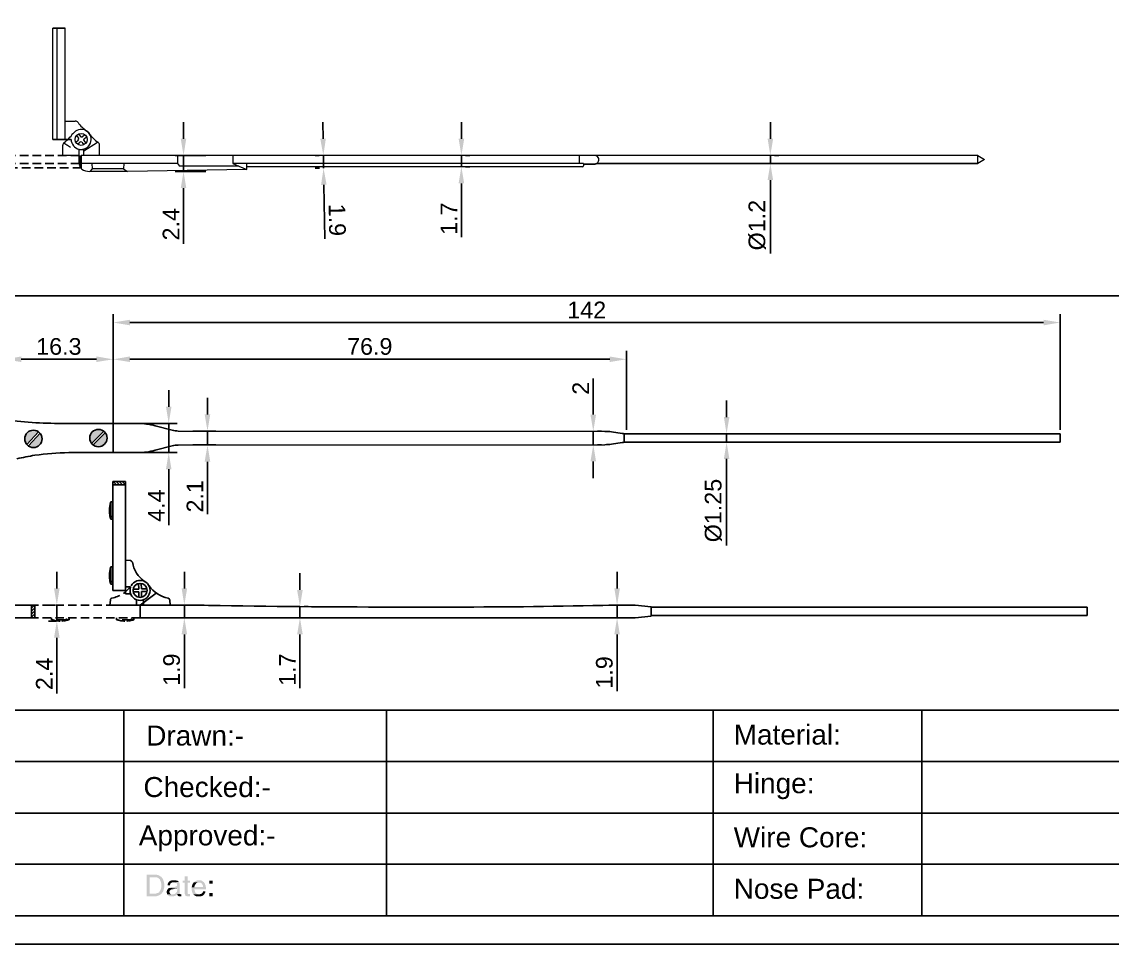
# Model space of a CAD drawing. Header units: millimetres. Extents: x 7018 to 13530, y 4187 to 5692.
# Drawn here: x 8496.3 to 8659.8, y 4524.9 to 4663.1 of the extents above; entities that cross this region are included whole.
import ezdxf

# ---------------------------------------------------------------- set-up
doc = ezdxf.new("R2010")
doc.units = ezdxf.units.MM
for name, pattern in [('ACAD_ISO03W100', [30, 12, -18]), ('HIDDEN', [9.525, 6.35, -3.175]), ('HIDDEN2', [0.1875, 0.125, -0.0625])]:
    doc.linetypes.add(name, pattern=pattern)
doc.layers.add('Dimension', color=3, linetype='Continuous')
doc.layers.add('Hidden Line', color=1, linetype='HIDDEN2')
doc.layers.add('Drawing', color=7, linetype='Continuous', lineweight=5)
doc.layers.add('IGES level 5', color=7, linetype='Continuous', true_color=0x80a1b4)
doc.styles.get("Standard").update_dxf_attribs({"font": 'arial.ttf'})
doc.styles.add('样式 1', font='romant.shx')
doc.dimstyles.new('ISO-25$0', dxfattribs={"dimtxt": 2.5, "dimasz": 2.5, "dimexe": 0.5, "dimexo": 1, "dimgap": 1, "dimtad": 0, "dimtih": 1, "dimtoh": 1, "dimdec": 1, "dimzin": 10, "dimdsep": 46, "dimlunit": 6, "dimtxsty": '样式 1', "dimcen": 0, "dimclrd": 256, "dimclre": 256, "dimclrt": 7, "dimazin": 0, "dimtfac": 1, "dimtdec": 1, "dimtofl": 0, "dimtmove": 0, "dimatfit": 0, "dimfxl": 1, "dimtolj": 1, "dimtzin": 10, "dimarcsym": 0})

# ---------------------------------------------------------------- blocks, each defined once
blk = doc.blocks.new('*D2987')
at = {"layer": 'Defpoints', "color": 0, "transparency": 16777216}
for p in [(8581.99, 4601.76), (8581.99, 4601.76), (8581.99, 4599.75)]:
    blk.add_point(p, dxfattribs=at)
at = {"layer": 'Dimension', "color": 0, "lineweight": -2, "transparency": 16777216}
for p, q in [((8581.99, 4604.26), (8581.99, 4609.66)), ((8581.99, 4599.75), (8581.99, 4601.76)), ((8582.62, 4601.76), (8583.24, 4601.76)), ((8582.61, 4599.75), (8583.24, 4599.75)), ((8581.99, 4597.25), (8581.99, 4594.75))]:
    blk.add_line(p, q, dxfattribs=at)
at = {"layer": 'Dimension', "color": 0, "transparency": 16777216}
for points in [[(8581.57, 4604.26), (8582.41, 4604.26), (8581.99, 4601.76)], [(8581.57, 4597.25), (8582.41, 4597.25), (8581.99, 4599.75)]]:
    blk.add_solid(points, dxfattribs=at)
at = {"layer": 'Dimension', "color": 0, "transparency": 16777216, "insert": (8580.11, 4608.21), "char_height": 2.5, "attachment_point": 5, "rotation": 90}
blk.add_mtext('2', dxfattribs=at)
blk = doc.blocks.new('*D2988')
at = {"layer": 'Defpoints', "color": 0, "transparency": 16777216}
for p in [(8521.31, 4601.8), (8521.31, 4599.71), (8524.15, 4599.71)]:
    blk.add_point(p, dxfattribs=at)
at = {"layer": 'Dimension', "color": 0, "lineweight": -2, "transparency": 16777216}
for p, q in [((8524.15, 4604.3), (8524.15, 4606.8)), ((8521.94, 4601.8), (8525.4, 4601.8)), ((8524.15, 4601.8), (8524.15, 4599.71)), ((8521.94, 4599.71), (8525.4, 4599.71)), ((8524.15, 4597.21), (8524.15, 4589.34))]:
    blk.add_line(p, q, dxfattribs=at)
at = {"layer": 'Dimension', "color": 0, "transparency": 16777216}
for points in [[(8523.73, 4604.3), (8524.57, 4604.3), (8524.15, 4601.8)], [(8523.73, 4597.21), (8524.57, 4597.21), (8524.15, 4599.71)]]:
    blk.add_solid(points, dxfattribs=at)
at = {"layer": 'Dimension', "color": 0, "transparency": 16777216, "insert": (8522.27, 4592.02), "char_height": 2.5, "attachment_point": 5, "rotation": 90}
blk.add_mtext('2.1', dxfattribs=at)
blk = doc.blocks.new('*D2989')
at = {"layer": 'Defpoints', "color": 0, "transparency": 16777216}
for p in [(8586.95, 4612.55), (8510.01, 4600.75), (8586.95, 4601.38)]:
    blk.add_point(p, dxfattribs=at)
at = {"layer": 'Dimension', "color": 0, "lineweight": -2, "transparency": 16777216}
for p, q in [((8510.01, 4601.38), (8510.01, 4613.8)), ((8586.95, 4602), (8586.95, 4613.8)), ((8512.51, 4612.55), (8584.45, 4612.55))]:
    blk.add_line(p, q, dxfattribs=at)
at = {"layer": 'Dimension', "color": 0, "transparency": 16777216}
for points in [[(8512.51, 4612.97), (8512.51, 4612.14), (8510.01, 4612.55)], [(8584.45, 4612.97), (8584.45, 4612.14), (8586.95, 4612.55)]]:
    blk.add_solid(points, dxfattribs=at)
at = {"layer": 'Dimension', "color": 0, "transparency": 16777216, "insert": (8548.48, 4614.46), "char_height": 2.5, "attachment_point": 5}
blk.add_mtext('76.9', dxfattribs=at)
blk = doc.blocks.new('*D2015')
at = {"layer": 'Defpoints', "color": 0, "transparency": 16777216}
for p in [(8652.01, 4618.06), (8510.01, 4600.75), (8652.01, 4601.38)]:
    blk.add_point(p, dxfattribs=at)
at = {"layer": 'Dimension', "color": 0, "lineweight": -2, "transparency": 16777216}
for p, q in [((8510.01, 4601.38), (8510.01, 4619.31)), ((8652.01, 4602), (8652.01, 4619.31)), ((8512.51, 4618.06), (8649.51, 4618.06))]:
    blk.add_line(p, q, dxfattribs=at)
at = {"layer": 'Dimension', "color": 0, "transparency": 16777216}
for points in [[(8512.51, 4618.47), (8512.51, 4617.64), (8510.01, 4618.06)], [(8649.51, 4618.47), (8649.51, 4617.64), (8652.01, 4618.06)]]:
    blk.add_solid(points, dxfattribs=at)
at = {"layer": 'Dimension', "color": 0, "transparency": 16777216, "insert": (8581.01, 4619.94), "char_height": 2.5, "attachment_point": 5}
blk.add_mtext('142', dxfattribs=at)
blk = doc.blocks.new('*D2016')
at = {"layer": 'Defpoints', "color": 0, "transparency": 16777216}
for p in [(8511.03, 4602.94), (8518.34, 4602.94), (8511.03, 4598.57)]:
    blk.add_point(p, dxfattribs=at)
at = {"layer": 'Dimension', "color": 0, "lineweight": -2, "transparency": 16777216}
for p, q in [((8518.34, 4605.44), (8518.34, 4607.94)), ((8511.66, 4602.94), (8519.59, 4602.94)), ((8518.34, 4602.94), (8518.34, 4598.57)), ((8511.66, 4598.57), (8519.59, 4598.57)), ((8518.34, 4596.07), (8518.34, 4587.68))]:
    blk.add_line(p, q, dxfattribs=at)
at = {"layer": 'Dimension', "color": 0, "transparency": 16777216}
for points in [[(8517.92, 4605.44), (8518.75, 4605.44), (8518.34, 4602.94)], [(8517.92, 4596.07), (8518.75, 4596.07), (8518.34, 4598.57)]]:
    blk.add_solid(points, dxfattribs=at)
at = {"layer": 'Dimension', "color": 0, "transparency": 16777216, "insert": (8516.46, 4590.62), "char_height": 2.5, "attachment_point": 5, "rotation": 90}
blk.add_mtext('4.4', dxfattribs=at)
blk = doc.blocks.new('*D2017')
at = {"layer": 'Defpoints', "color": 0, "transparency": 16777216}
for p in [(8493.72, 4612.55), (8493.72, 4603.3), (8510.01, 4600.75)]:
    blk.add_point(p, dxfattribs=at)
at = {"layer": 'Dimension', "color": 0, "lineweight": -2, "transparency": 16777216}
for p, q in [((8493.72, 4603.92), (8493.72, 4613.8)), ((8510.01, 4601.38), (8510.01, 4613.8)), ((8507.51, 4612.55), (8496.22, 4612.55))]:
    blk.add_line(p, q, dxfattribs=at)
at = {"layer": 'Dimension', "color": 0, "transparency": 16777216}
for points in [[(8496.22, 4612.97), (8496.22, 4612.14), (8493.72, 4612.55)], [(8507.51, 4612.97), (8507.51, 4612.14), (8510.01, 4612.55)]]:
    blk.add_solid(points, dxfattribs=at)
at = {"layer": 'Dimension', "color": 0, "transparency": 16777216, "insert": (8501.87, 4614.46), "char_height": 2.5, "attachment_point": 5}
blk.add_mtext('16.3', dxfattribs=at)
blk = doc.blocks.new('*D2018')
at = {"layer": 'Defpoints', "color": 0, "transparency": 16777216}
for p in [(8602.85, 4601.38), (8601.98, 4600.13), (8602.85, 4600.13)]:
    blk.add_point(p, dxfattribs=at)
at = {"layer": 'Dimension', "color": 0, "lineweight": -2, "transparency": 16777216}
for p, q in [((8601.98, 4603.88), (8601.98, 4606.38)), ((8602.22, 4601.38), (8600.73, 4601.38)), ((8601.98, 4601.38), (8601.98, 4600.13)), ((8602.22, 4600.13), (8600.73, 4600.13)), ((8601.98, 4597.63), (8601.98, 4584.65))]:
    blk.add_line(p, q, dxfattribs=at)
at = {"layer": 'Dimension', "color": 0, "transparency": 16777216}
for points in [[(8601.57, 4603.88), (8602.4, 4603.88), (8601.98, 4601.38)], [(8601.57, 4597.63), (8602.4, 4597.63), (8601.98, 4600.13)]]:
    blk.add_solid(points, dxfattribs=at)
at = {"layer": 'Dimension', "color": 0, "transparency": 16777216, "insert": (8600.01, 4589.89), "char_height": 2.5, "attachment_point": 5, "rotation": 90}
blk.add_mtext('%%c1.25', dxfattribs=at)
blk = doc.blocks.new('*D2991')
at = {"layer": 'Defpoints', "color": 0, "transparency": 16777216}
for p in [(8516.62, 4575.73), (8520.68, 4575.73), (8516.62, 4573.83)]:
    blk.add_point(p, dxfattribs=at)
at = {"layer": 'Dimension', "color": 0, "lineweight": -2, "transparency": 16777216}
for p, q in [((8520.68, 4578.23), (8520.68, 4580.73)), ((8517.24, 4575.73), (8521.93, 4575.73)), ((8520.68, 4575.73), (8520.68, 4573.83)), ((8517.24, 4573.83), (8521.93, 4573.83)), ((8520.68, 4571.33), (8520.68, 4563.26))]:
    blk.add_line(p, q, dxfattribs=at)
at = {"layer": 'Dimension', "color": 0, "transparency": 16777216}
for points in [[(8520.27, 4578.23), (8521.1, 4578.23), (8520.68, 4575.73)], [(8520.27, 4571.33), (8521.1, 4571.33), (8520.68, 4573.83)]]:
    blk.add_solid(points, dxfattribs=at)
at = {"layer": 'Dimension', "color": 0, "transparency": 16777216, "insert": (8518.78, 4566.04), "char_height": 2.5, "attachment_point": 5, "rotation": 90}
blk.add_mtext('1.9', dxfattribs=at)
blk = doc.blocks.new('*D2992')
at = {"layer": 'Defpoints', "color": 0, "transparency": 16777216}
for p in [(8585.56, 4575.73), (8587.56, 4575.73), (8587.56, 4573.83)]:
    blk.add_point(p, dxfattribs=at)
at = {"layer": 'Dimension', "color": 0, "lineweight": -2, "transparency": 16777216}
for p, q in [((8585.56, 4578.23), (8585.56, 4580.73)), ((8586.94, 4575.73), (8584.31, 4575.73)), ((8585.56, 4575.73), (8585.56, 4573.83)), ((8586.94, 4573.83), (8584.31, 4573.83)), ((8585.56, 4571.33), (8585.56, 4562.85))]:
    blk.add_line(p, q, dxfattribs=at)
at = {"layer": 'Dimension', "color": 0, "transparency": 16777216}
for points in [[(8585.15, 4578.23), (8585.98, 4578.23), (8585.56, 4575.73)], [(8585.15, 4571.33), (8585.98, 4571.33), (8585.56, 4573.83)]]:
    blk.add_solid(points, dxfattribs=at)
at = {"layer": 'Dimension', "color": 0, "transparency": 16777216, "insert": (8583.66, 4565.63), "char_height": 2.5, "attachment_point": 5, "rotation": 90}
blk.add_mtext('1.9', dxfattribs=at)
blk = doc.blocks.new('*D2993')
at = {"layer": 'Defpoints', "color": 0, "transparency": 16777216}
for p in [(8498.69, 4575.73), (8493.94, 4573.83), (8498.69, 4573.83)]:
    blk.add_point(p, dxfattribs=at)
at = {"layer": 'Dimension', "color": 0, "lineweight": -2, "transparency": 16777216}
for p, q in [((8493.94, 4578.23), (8493.94, 4580.73)), ((8498.07, 4575.73), (8492.69, 4575.73)), ((8493.94, 4575.73), (8493.94, 4573.83)), ((8498.07, 4573.83), (8492.69, 4573.83)), ((8493.94, 4571.33), (8493.94, 4563.26))]:
    blk.add_line(p, q, dxfattribs=at)
at = {"layer": 'Dimension', "color": 0, "transparency": 16777216}
for points in [[(8493.53, 4578.23), (8494.36, 4578.23), (8493.94, 4575.73)], [(8493.53, 4571.33), (8494.36, 4571.33), (8493.94, 4573.83)]]:
    blk.add_solid(points, dxfattribs=at)
at = {"layer": 'Dimension', "color": 0, "transparency": 16777216, "insert": (8492.04, 4566.04), "char_height": 2.5, "attachment_point": 5, "rotation": 90}
blk.add_mtext('1.9', dxfattribs=at)
blk = doc.blocks.new('*D2994')
at = {"layer": 'Defpoints', "color": 0, "transparency": 16777216}
for p in [(8538.01, 4575.49), (8538.01, 4573.83), (8538.01, 4573.83)]:
    blk.add_point(p, dxfattribs=at)
at = {"layer": 'Dimension', "color": 0, "lineweight": -2, "transparency": 16777216}
for p, q in [((8538.01, 4577.99), (8538.01, 4580.49)), ((8538.01, 4575.49), (8538.01, 4573.83)), ((8538.63, 4575.49), (8539.26, 4575.49)), ((8538.63, 4573.83), (8539.26, 4573.83)), ((8538.01, 4571.33), (8538.01, 4563.26))]:
    blk.add_line(p, q, dxfattribs=at)
at = {"layer": 'Dimension', "color": 0, "transparency": 16777216}
for points in [[(8537.59, 4577.99), (8538.43, 4577.99), (8538.01, 4575.49)], [(8537.59, 4571.33), (8538.43, 4571.33), (8538.01, 4573.83)]]:
    blk.add_solid(points, dxfattribs=at)
at = {"layer": 'Dimension', "color": 0, "transparency": 16777216, "insert": (8536.13, 4566.05), "char_height": 2.5, "attachment_point": 5, "rotation": 90}
blk.add_mtext('1.7', dxfattribs=at)
blk = doc.blocks.new('*D2995')
at = {"layer": 'Defpoints', "color": 0, "transparency": 16777216}
for p in [(8501.9, 4575.73), (8501.56, 4573.33), (8502.09, 4573.33)]:
    blk.add_point(p, dxfattribs=at)
at = {"layer": 'Dimension', "color": 0, "lineweight": -2, "transparency": 16777216}
for p, q in [((8501.56, 4578.23), (8501.56, 4580.73)), ((8501.28, 4575.73), (8500.31, 4575.73)), ((8501.56, 4575.73), (8501.56, 4573.33)), ((8501.46, 4573.33), (8500.31, 4573.33)), ((8501.56, 4570.83), (8501.56, 4562.5))]:
    blk.add_line(p, q, dxfattribs=at)
at = {"layer": 'Dimension', "color": 0, "transparency": 16777216}
for points in [[(8501.14, 4578.23), (8501.98, 4578.23), (8501.56, 4575.73)], [(8501.14, 4570.83), (8501.98, 4570.83), (8501.56, 4573.33)]]:
    blk.add_solid(points, dxfattribs=at)
at = {"layer": 'Dimension', "color": 0, "transparency": 16777216, "insert": (8499.68, 4565.41), "char_height": 2.5, "attachment_point": 5, "rotation": 90}
blk.add_mtext('2.4', dxfattribs=at)
blk = doc.blocks.new('*D3415')
at = {"layer": 'Defpoints', "color": 0, "transparency": 16777216}
for p in [(8541.52, 4643.1), (8541.55, 4641.19), (8541.55, 4641.19)]:
    blk.add_point(p, dxfattribs=at)
at = {"layer": 'Dimension', "color": 0, "lineweight": -2, "transparency": 16777216}
for p, q in [((8541.48, 4645.6), (8541.44, 4648.1)), ((8540.9, 4643.09), (8540.27, 4643.08)), ((8541.52, 4643.1), (8541.55, 4641.19)), ((8540.93, 4641.18), (8540.3, 4641.17)), ((8541.6, 4638.69), (8541.73, 4630.62))]:
    blk.add_line(p, q, dxfattribs=at)
at = {"layer": 'Dimension', "color": 0, "transparency": 16777216}
for points in [[(8541.9, 4645.61), (8541.06, 4645.59), (8541.52, 4643.1)], [(8542.01, 4638.7), (8541.18, 4638.68), (8541.55, 4641.19)]]:
    blk.add_solid(points, dxfattribs=at)
at = {"layer": 'Dimension', "color": 0, "transparency": 16777216, "insert": (8543.59, 4633.44), "char_height": 2.5, "attachment_point": 5, "rotation": 270.9593}
blk.add_mtext('1.9', dxfattribs=at)
blk = doc.blocks.new('*D3416')
at = {"layer": 'Defpoints', "color": 0, "transparency": 16777216}
for p in [(8562.22, 4643.1), (8562.22, 4641.4), (8562.22, 4641.4)]:
    blk.add_point(p, dxfattribs=at)
at = {"layer": 'Dimension', "color": 0, "lineweight": -2, "transparency": 16777216}
for p, q in [((8562.22, 4645.6), (8562.22, 4648.1)), ((8562.22, 4643.1), (8562.22, 4641.4)), ((8562.84, 4643.1), (8563.47, 4643.1)), ((8562.84, 4641.4), (8563.47, 4641.4)), ((8562.22, 4638.9), (8562.22, 4630.83))]:
    blk.add_line(p, q, dxfattribs=at)
at = {"layer": 'Dimension', "color": 0, "transparency": 16777216}
for points in [[(8561.8, 4645.6), (8562.64, 4645.6), (8562.22, 4643.1)], [(8561.8, 4638.9), (8562.64, 4638.9), (8562.22, 4641.4)]]:
    blk.add_solid(points, dxfattribs=at)
at = {"layer": 'Dimension', "color": 0, "transparency": 16777216, "insert": (8560.34, 4633.62), "char_height": 2.5, "attachment_point": 5, "rotation": 90}
blk.add_mtext('1.7', dxfattribs=at)
blk = doc.blocks.new('*D3410')
at = {"layer": 'Defpoints', "color": 0, "transparency": 16777216}
for p in [(8608.54, 4643.1), (8608.54, 4641.9), (8608.54, 4641.9)]:
    blk.add_point(p, dxfattribs=at)
at = {"layer": 'Dimension', "color": 0, "lineweight": -2, "transparency": 16777216}
for p, q in [((8608.54, 4645.6), (8608.54, 4648.1)), ((8608.54, 4643.1), (8608.54, 4641.9)), ((8609.17, 4643.1), (8609.79, 4643.1)), ((8609.17, 4641.9), (8609.79, 4641.9)), ((8608.54, 4639.4), (8608.54, 4628.4))]:
    blk.add_line(p, q, dxfattribs=at)
at = {"layer": 'Dimension', "color": 0, "transparency": 16777216}
for points in [[(8608.13, 4645.6), (8608.96, 4645.6), (8608.54, 4643.1)], [(8608.13, 4639.4), (8608.96, 4639.4), (8608.54, 4641.9)]]:
    blk.add_solid(points, dxfattribs=at)
at = {"layer": 'Dimension', "color": 0, "transparency": 16777216, "insert": (8606.57, 4632.65), "char_height": 2.5, "attachment_point": 5, "rotation": 90}
blk.add_mtext('%%C1.2', dxfattribs=at)
blk = doc.blocks.new('A$C4F6A0C16')
at = {"layer": 'Drawing', "color": 0, "lineweight": 9}
for p, q in [((1.94, 2), (2.31, 2.3)), ((2.04, 2.96), (2.34, 2.58)), ((2.19, 1.69), (2.57, 1.99)), ((2.35, 3.21), (2.65, 2.84)), ((2.85, 1.96), (3.15, 1.59)), ((2.93, 2.81), (3.31, 3.11)), ((3.15, 0.7), (5.22, 2)), ((3.16, 2.22), (3.46, 1.84)), ((3.19, 2.5), (3.56, 2.8)), ((0, 0), (0, 1.52)), ((2.45, 0), (2.45, 0.9)), ((2.45, 0.9), (2.75, 0.9)), ((2.75, 0.9), (3.15, 0.9)), ((3.15, 0), (3.15, 0.9)), ((5.5, 0), (5.5, 1.55)), ((2.45, 0), (0, 0)), ((5.5, 0), (3.15, 0))]:
    blk.add_line(p, q, dxfattribs=at)
blk.add_circle((2.75, 2.4), 0.9, dxfattribs=at)
for centre, radius, start, end in [((2.75, 2.4), 1.5, 270, 145.3818), ((0.5, 1.52), 0.5, 125.4522, 180), ((-2.91, 6.31), 5.37, 305.4522, 325.3818), ((2.19, 2.46), 0.2, 309.0793, 39.0793), ((2.69, 1.84), 0.2, 39.0793, 129.0793), ((2.81, 2.96), 0.2, 219.0793, 309.0793), ((3.31, 2.34), 0.2, 129.0793, 219.0793), ((7.93, 5.92), 4.76, 214.1924, 236.1859), ((5, 1.55), 0.5, 0, 56.1859)]:
    blk.add_arc(centre, radius, start, end, dxfattribs=at)
at = {"layer": 'Drawing', "color": 0, "linetype": 'ACAD_ISO03W100', "lineweight": 9, "ltscale": 0.1}
blk.add_arc((9.13, 13.93), 15, 233.3215, 243.5513, dxfattribs=at)
blk = doc.blocks.new('*D3423')
at = {"layer": 'Defpoints', "color": 0, "transparency": 16777216}
for p in [(8524.53, 4643.1), (8520.56, 4640.7), (8524.53, 4640.7)]:
    blk.add_point(p, dxfattribs=at)
at = {"layer": 'Dimension', "color": 0, "lineweight": -2, "transparency": 16777216}
for p, q in [((8520.56, 4645.6), (8520.56, 4648.1)), ((8523.9, 4643.1), (8519.31, 4643.1)), ((8520.56, 4643.1), (8520.56, 4640.7)), ((8523.9, 4640.7), (8519.31, 4640.7)), ((8520.56, 4638.2), (8520.56, 4629.86))]:
    blk.add_line(p, q, dxfattribs=at)
at = {"layer": 'Dimension', "color": 0, "transparency": 16777216}
for points in [[(8520.14, 4645.6), (8520.97, 4645.6), (8520.56, 4643.1)], [(8520.14, 4638.2), (8520.97, 4638.2), (8520.56, 4640.7)]]:
    blk.add_solid(points, dxfattribs=at)
at = {"layer": 'Dimension', "color": 0, "transparency": 16777216, "insert": (8518.68, 4632.78), "char_height": 2.5, "attachment_point": 5, "rotation": 90}
blk.add_mtext('2.4', dxfattribs=at)

msp = doc.modelspace()

# ---------------------------------------------------------------- hatches: boundary and pattern name
at = {"lineweight": 9}
h = msp.add_hatch(dxfattribs=at)
h.set_pattern_fill('ANSI31', color=1, scale=0.05, style=0)
h.set_pattern_definition([(45, (6664.19223, 3581.57807), (-0.112253202, 0.112253202), [])])
h.paths.add_polyline_path([(8504.911, 4641.899), (8505.211, 4641.899), (8505.211, 4643.099), (8504.911, 4643.099)])
h.paths.add_polyline_path([(8504.911, 4641.299), (8505.211, 4641.299), (8505.211, 4641.899), (8504.911, 4641.899)])
at = {"linetype": 'ByBlock', "lineweight": 18}
h = msp.add_hatch(color=1, dxfattribs=at)
h.set_gradient(color1=(0, 0, 255), one_color=1, tint=1, name='SPHERICAL')
h.paths.add_polyline_path([(8497.079, 4599.778, -0.1810711), (8496.759, 4600.632, -0.6109703), (8498.817, 4601.687)])
h.paths.add_polyline_path([(8499.039, 4601.485, -0.1810711), (8499.359, 4600.632, -0.6109703), (8497.3, 4599.576)])
h = msp.add_hatch(dxfattribs=at)
h.set_pattern_fill('ANSI31', color=1, scale=0.1, angle=-90, style=0)
h.set_pattern_definition([(315, (14319.72868, 10694.11062), (0.224506403, 0.224506403), [])])
h.paths.add_polyline_path([(8509.941, 4594.217), (8509.941, 4593.717), (8511.841, 4593.717), (8511.841, 4594.217)])
at = {"transparency": 33554559}
for points in [[(8516.326, 4535.315), (8515.017, 4535.315), (8515.017, 4532.11), (8516.507, 4532.11), (8516.597, 4532.156), (8516.687, 4532.156), (8516.778, 4532.201), (8516.823, 4532.201), (8516.913, 4532.246), (8517.003, 4532.291), (8517.048, 4532.336), (8517.139, 4532.381), (8517.184, 4532.426), (8517.229, 4532.472), (8515.469, 4532.472), (8515.469, 4534.954), (8516.281, 4534.954), (8517.229, 4534.999), (8517.139, 4535.044), (8517.093, 4535.089), (8517.003, 4535.134), (8516.958, 4535.179), (8516.868, 4535.225), (8516.778, 4535.27), (8516.597, 4535.27), (8516.552, 4535.315), (8516.462, 4535.315)], [(8517.229, 4534.999), (8516.281, 4534.954), (8516.416, 4534.954), (8516.507, 4534.909), (8516.597, 4534.909), (8516.642, 4534.864), (8516.732, 4534.864), (8516.823, 4534.818), (8516.868, 4534.728), (8516.913, 4534.683), (8517.003, 4534.638), (8517.048, 4534.548), (8517.048, 4534.502), (8517.093, 4534.412), (8517.139, 4534.367), (8517.139, 4534.277), (8517.184, 4534.187), (8517.184, 4534.096), (8517.229, 4534.006), (8517.229, 4533.419), (8517.184, 4533.329), (8517.184, 4533.239), (8517.139, 4533.148), (8517.139, 4533.058), (8517.093, 4533.013), (8517.048, 4532.923), (8517.003, 4532.878), (8516.958, 4532.787), (8516.958, 4532.787), (8516.913, 4532.697), (8516.823, 4532.652), (8516.778, 4532.607), (8516.687, 4532.562), (8516.597, 4532.562), (8516.552, 4532.517), (8516.462, 4532.517), (8516.371, 4532.472), (8515.469, 4532.472), (8517.229, 4532.472), (8517.319, 4532.562), (8517.319, 4532.562), (8517.364, 4532.652), (8517.409, 4532.697), (8517.454, 4532.742), (8517.5, 4532.833), (8517.545, 4532.923), (8517.545, 4532.968), (8517.59, 4533.058), (8517.59, 4533.148), (8517.635, 4533.239), (8517.635, 4533.329), (8517.68, 4533.419), (8517.68, 4533.961), (8517.635, 4534.051), (8517.635, 4534.232), (8517.59, 4534.322), (8517.59, 4534.367), (8517.545, 4534.457), (8517.545, 4534.548), (8517.5, 4534.593), (8517.454, 4534.683), (8517.409, 4534.773), (8517.364, 4534.818), (8517.319, 4534.864), (8517.274, 4534.954)], [(8521.155, 4535.089), (8520.749, 4535.089), (8520.749, 4534.457), (8520.433, 4534.457), (8520.433, 4534.141), (8520.749, 4534.141), (8520.749, 4532.426), (8520.794, 4532.336), (8520.839, 4532.246), (8520.839, 4532.201), (8520.885, 4532.156), (8520.93, 4532.156), (8521.02, 4532.11), (8521.11, 4532.11), (8521.2, 4532.065), (8521.246, 4532.065), (8521.291, 4532.11), (8521.516, 4532.11), (8521.516, 4532.426), (8521.291, 4532.426), (8521.2, 4532.472), (8521.155, 4532.517), (8521.155, 4534.141), (8521.516, 4534.141), (8521.516, 4534.457), (8521.155, 4534.457)], [(8519.892, 4534.232), (8519.079, 4534.187), (8519.26, 4534.187), (8519.305, 4534.141), (8519.395, 4534.141), (8519.44, 4534.096), (8519.531, 4534.051), (8519.576, 4533.961), (8519.576, 4533.871), (8519.621, 4533.78), (8519.621, 4533.78), (8519.576, 4533.69), (8519.576, 4533.645), (8519.531, 4533.6), (8519.44, 4533.555), (8519.395, 4533.555), (8519.305, 4533.51), (8518.808, 4533.464), (8518.673, 4533.464), (8518.583, 4533.419), (8518.493, 4533.374), (8518.447, 4533.374), (8518.357, 4533.329), (8519.621, 4533.284), (8519.621, 4532.968), (8519.576, 4532.878), (8519.576, 4532.742), (8519.531, 4532.697), (8519.44, 4532.607), (8519.395, 4532.562), (8519.35, 4532.517), (8519.305, 4532.472), (8519.215, 4532.426), (8519.124, 4532.426), (8519.034, 4532.381), (8518.131, 4532.381), (8518.177, 4532.291), (8518.267, 4532.246), (8518.312, 4532.201), (8518.357, 4532.156), (8518.447, 4532.11), (8518.493, 4532.11), (8518.583, 4532.065), (8519.079, 4532.065), (8519.124, 4532.11), (8519.215, 4532.156), (8519.305, 4532.156), (8519.35, 4532.201), (8519.44, 4532.246), (8519.531, 4532.336), (8519.531, 4532.336), (8519.621, 4532.426), (8520.027, 4532.426), (8519.982, 4532.517), (8519.982, 4533.961), (8519.937, 4534.051), (8519.937, 4534.141)], [(8519.124, 4534.502), (8518.808, 4534.502), (8518.718, 4534.457), (8518.628, 4534.412), (8518.583, 4534.412), (8518.493, 4534.367), (8518.447, 4534.322), (8518.402, 4534.277), (8518.357, 4534.232), (8518.312, 4534.187), (8518.267, 4534.096), (8518.222, 4534.006), (8518.177, 4533.916), (8518.177, 4533.735), (8518.538, 4533.735), (8518.538, 4533.871), (8518.583, 4533.961), (8518.628, 4534.006), (8518.673, 4534.096), (8518.718, 4534.096), (8518.808, 4534.141), (8518.899, 4534.187), (8519.079, 4534.187), (8519.892, 4534.232), (8519.846, 4534.277), (8519.756, 4534.322), (8519.711, 4534.367), (8519.666, 4534.412), (8519.576, 4534.457), (8519.485, 4534.457), (8519.44, 4534.502), (8519.215, 4534.502)], [(8522.87, 4534.502), (8522.645, 4534.502), (8522.554, 4534.457), (8522.509, 4534.457), (8522.419, 4534.412), (8522.329, 4534.367), (8522.284, 4534.322), (8522.193, 4534.277), (8522.148, 4534.232), (8522.103, 4534.187), (8522.87, 4534.141), (8523.051, 4534.141), (8523.141, 4534.096), (8523.231, 4534.051), (8523.277, 4534.006), (8523.322, 4533.961), (8523.322, 4533.961), (8523.367, 4533.871), (8523.412, 4533.825), (8523.457, 4533.735), (8523.457, 4533.645), (8523.502, 4533.555), (8523.502, 4533.464), (8522.193, 4533.464), (8521.787, 4533.419), (8521.787, 4532.968), (8521.832, 4532.878), (8521.832, 4532.787), (8521.877, 4532.697), (8521.877, 4532.652), (8521.923, 4532.562), (8521.968, 4532.472), (8522.013, 4532.426), (8522.058, 4532.381), (8522.87, 4532.381), (8522.78, 4532.381), (8522.69, 4532.426), (8522.6, 4532.426), (8522.554, 4532.472), (8522.464, 4532.517), (8522.419, 4532.562), (8522.374, 4532.607), (8522.329, 4532.652), (8522.284, 4532.697), (8522.284, 4532.787), (8522.238, 4532.833), (8522.238, 4532.923), (8522.193, 4533.058), (8522.193, 4533.148), (8523.908, 4533.148), (8523.908, 4533.464), (8523.863, 4533.555), (8523.863, 4533.735), (8523.818, 4533.825), (8523.773, 4533.916), (8523.773, 4533.961), (8523.728, 4534.051), (8523.683, 4534.096), (8523.638, 4534.187), (8523.592, 4534.232), (8523.502, 4534.277), (8523.457, 4534.322), (8523.367, 4534.367), (8523.322, 4534.412), (8523.231, 4534.457), (8523.141, 4534.502), (8522.961, 4534.502)], [(8522.103, 4534.187), (8522.058, 4534.141), (8522.013, 4534.051), (8521.968, 4534.006), (8521.923, 4533.916), (8521.877, 4533.871), (8521.877, 4533.78), (8521.832, 4533.69), (8521.832, 4533.6), (8521.787, 4533.51), (8521.787, 4533.419), (8522.193, 4533.464), (8522.193, 4533.555), (8522.238, 4533.645), (8522.238, 4533.735), (8522.284, 4533.78), (8522.329, 4533.871), (8522.374, 4533.916), (8522.419, 4533.961), (8522.464, 4534.051), (8522.554, 4534.096), (8522.6, 4534.096), (8522.69, 4534.141), (8522.87, 4534.141)], [(8524.946, 4533.961), (8524.946, 4534.412), (8524.45, 4534.412), (8524.45, 4533.961)], [(8518.357, 4533.329), (8518.312, 4533.284), (8518.222, 4533.239), (8518.222, 4533.194), (8518.177, 4533.148), (8518.131, 4533.058), (8518.086, 4533.013), (8518.086, 4532.923), (8518.041, 4532.833), (8518.041, 4532.607), (8518.086, 4532.517), (8518.086, 4532.426), (8518.131, 4532.381), (8518.854, 4532.381), (8518.718, 4532.381), (8518.628, 4532.426), (8518.583, 4532.472), (8518.538, 4532.517), (8518.493, 4532.607), (8518.447, 4532.697), (8518.447, 4532.833), (8518.493, 4532.923), (8518.538, 4532.968), (8518.583, 4533.058), (8518.628, 4533.058), (8518.718, 4533.103), (8518.808, 4533.148), (8518.989, 4533.148), (8519.35, 4533.239), (8519.531, 4533.239), (8519.621, 4533.284)], [(8520.027, 4532.426), (8519.621, 4532.426), (8519.621, 4532.336), (8520.117, 4532.381), (8520.117, 4532.381)], [(8520.253, 4532.381), (8520.117, 4532.381), (8519.621, 4532.336), (8519.666, 4532.246), (8519.711, 4532.201), (8519.711, 4532.201), (8519.756, 4532.156), (8519.846, 4532.11), (8519.937, 4532.065), (8520.117, 4532.065), (8520.162, 4532.11), (8520.253, 4532.11)], [(8523.863, 4532.833), (8523.457, 4532.833), (8523.457, 4532.697), (8523.412, 4532.652), (8523.322, 4532.562), (8523.277, 4532.517), (8523.231, 4532.472), (8523.141, 4532.426), (8523.051, 4532.426), (8522.961, 4532.381), (8522.058, 4532.381), (8522.103, 4532.291), (8522.193, 4532.246), (8522.238, 4532.201), (8522.329, 4532.156), (8522.419, 4532.11), (8522.464, 4532.11), (8522.554, 4532.065), (8523.141, 4532.065), (8523.231, 4532.11), (8523.322, 4532.156), (8523.367, 4532.156), (8523.457, 4532.201), (8523.502, 4532.246), (8523.592, 4532.291), (8523.638, 4532.381), (8523.683, 4532.426), (8523.728, 4532.517), (8523.773, 4532.562), (8523.818, 4532.652), (8523.818, 4532.742)], [(8524.946, 4532.11), (8524.946, 4532.607), (8524.45, 4532.607), (8524.45, 4532.11)]]:
    msp.add_hatch(color=256, dxfattribs=at).paths.add_polyline_path(points)
at = {"layer": 'Hidden Line', "linetype": 'HIDDEN'}
h = msp.add_hatch(dxfattribs=at)
h.set_pattern_fill('ANSI31', color=256, scale=0.1, style=0)
h.set_pattern_definition([(45, (2397.8582, 10383.6181), (-0.224506403, 0.224506403), [])])
h.paths.add_polyline_path([(8497.752, 4573.83), (8498.252, 4573.83), (8498.252, 4575.73), (8497.752, 4575.73)])
at = {"layer": 'IGES level 5'}
h = msp.add_hatch(color=0, dxfattribs=at)
h.set_gradient(color1=(0, 0, 255), one_color=1, tint=1, name='SPHERICAL')
h.paths.add_polyline_path([(8508.616, 4601.769), (8506.78, 4599.954, -0.1675831), (8506.504, 4600.755, -0.6290925)])
h.paths.add_polyline_path([(8508.827, 4601.556, -0.1675831), (8509.104, 4600.755, -0.6290925), (8506.991, 4599.74)])

# ---------------------------------------------------------------- linework, layer by layer
at = {"color": 0, "lineweight": 9}
for p, q in [((8500.961, 4645.499), (8500.961, 4662.16)), ((8501.611, 4645.499), (8501.611, 4662.16)), ((8502.811, 4645.499), (8502.811, 4662.16)), ((8639.639, 4643.099), (8505.211, 4643.099)), ((8505.211, 4643.099), (8505.211, 4641.207)), ((8519.679, 4643.099), (8519.679, 4641.899)), ((8527.96, 4643.099), (8527.96, 4641.899)), ((8579.939, 4641.899), (8579.939, 4643.099)), ((8639.639, 4641.899), (8639.639, 4643.099)), ((8639.639, 4643.099), (8640.639, 4642.499)), ((8519.679, 4641.899), (8505.211, 4641.899)), ((8506.81, 4641.899), (8506.883, 4641.099)), ((8511.629, 4641.899), (8511.557, 4641.099)), ((8519.679, 4641.899), (8519.937, 4641.499)), ((8528.865, 4641.499), (8519.937, 4641.499)), ((8580.539, 4641.899), (8527.96, 4641.899)), ((8527.96, 4641.899), (8528.865, 4641.499)), ((8528.865, 4641.499), (8530.059, 4640.999)), ((8530.059, 4640.999), (8530.059, 4641.899)), ((8580.389, 4641.399), (8530.059, 4641.399)), ((8580.539, 4641.899), (8580.539, 4641.549)), ((8640.639, 4642.499), (8639.639, 4641.899)), ((8506.883, 4641.099), (8506.494, 4640.699)), ((8512.142, 4640.699), (8506.494, 4640.699)), ((8511.557, 4641.099), (8506.883, 4641.099)), ((8511.557, 4641.099), (8512.142, 4640.699)), ((8530.059, 4640.999), (8512.142, 4640.699))]:
    msp.add_line(p, q, dxfattribs=at)
at = {"ltscale": 1000}
for p, q in [((8500.961, 4662.16), (8502.811, 4662.16)), ((8514.04, 4575.73), (8514.04, 4573.83))]:
    msp.add_line(p, q, dxfattribs=at)
at = {"color": 1, "ltscale": 1000}
for p, q in [((8500.961, 4645.499), (8503.711, 4645.499)), ((8580.539, 4641.799), (8582.239, 4641.799)), ((8582.239, 4641.799), (8582.548, 4641.904)), ((8639.639, 4641.899), (8582.548, 4641.904))]:
    msp.add_line(p, q, dxfattribs=at)
for p, q in [((8430.963, 4622.068), (8827.401, 4622.068)), ((8418.145, 4529.177), (8827.401, 4529.177))]:
    msp.add_line(p, q)
at = {"color": 1, "linetype": 'ByBlock', "lineweight": 18}
for p, q in [((8498.817, 4601.687), (8497.079, 4599.778)), ((8499.039, 4601.485), (8497.3, 4599.576))]:
    msp.add_line(p, q, dxfattribs=at)
msp.add_lwpolyline([(8831.439, 4524.918), (8831.439, 4821.918), (8411.439, 4821.918), (8411.439, 4524.918)], close=True)
for points in [[(8430.963, 4559.957), (8827.401, 4559.957)], [(8511.632, 4559.957), (8511.632, 4529.177)], [(8550.988, 4559.957), (8550.988, 4529.177)], [(8599.956, 4559.957), (8599.956, 4529.177)], [(8631.233, 4559.957), (8631.233, 4529.177)], [(8430.963, 4552.285), (8727.093, 4552.285)], [(8430.963, 4544.567), (8780.033, 4544.567)], [(8430.963, 4536.894), (8727.093, 4536.894)]]:
    msp.add_lwpolyline(points)
at = {"color": 0, "lineweight": 9}
for centre, radius, start, end in [((8582.189, 4642.449), 0.652, 303.38836, 85.60129), ((8580.389, 4641.549), 0.15, 270, 0), ((8505.411, 4641.207), 0.2, 180, 238.2372), ((8506.494, 4642.956), 2.257, 238.2372, 270)]:
    msp.add_arc(centre, radius, start, end, dxfattribs=at)
at = {"layer": 'Drawing', "color": 0, "lineweight": 9}
for p, q in [((8502.811, 4645.499), (8502.811, 4648.249)), ((8502.811, 4648.249), (8504.331, 4648.249))]:
    msp.add_line(p, q, dxfattribs=at)
msp.add_circle((8505.211, 4645.499), 0.9, dxfattribs=at)
for centre, radius, start, end in [((8504.331, 4647.749), 0.5, 35.4522, 90), ((8509.117, 4651.156), 5.374, 215.4522, 235.38175), ((8505.211, 4645.499), 1.5, 180, 55.38175)]:
    msp.add_arc(centre, radius, start, end, dxfattribs=at)
at = {"layer": 'Hidden Line', "linetype": 'HIDDEN', "ltscale": 0.2}
for p, q in [((8504.911, 4643.099), (8488.55, 4643.099)), ((8504.911, 4643.099), (8504.911, 4641.249)), ((8504.911, 4641.899), (8488.55, 4641.899)), ((8505.211, 4641.249), (8488.55, 4641.249)), ((8514.04, 4575.73), (8497.752, 4575.73)), ((8514.04, 4573.83), (8497.752, 4573.83)), ((8500.788, 4573.83), (8500.788, 4573.53)), ((8503.388, 4573.53), (8503.388, 4573.83)), ((8510.532, 4573.83), (8510.532, 4573.53)), ((8513.132, 4573.53), (8513.132, 4573.83))]:
    msp.add_line(p, q, dxfattribs=at)
at = {"layer": 'Hidden Line', "linetype": 'HIDDEN'}
for p, q in [((8511.841, 4578.436), (8512.628, 4578.436)), ((8511.841, 4577.929), (8511.841, 4577.422)), ((8509.532, 4575.73), (8509.589, 4576.479)), ((8511.841, 4577.422), (8512.628, 4577.422)), ((8513.532, 4575.73), (8513.532, 4576.518)), ((8497.752, 4573.83), (8497.752, 4575.73)), ((8498.252, 4573.83), (8498.252, 4575.73)), ((8509.532, 4575.73), (8513.532, 4575.73)), ((8509.532, 4575.73), (8513.532, 4575.73))]:
    msp.add_line(p, q, dxfattribs=at)
at = {"layer": 'Hidden Line', "linetype": 'HIDDEN', "ltscale": 0.2}
for points in [[(8502.9, 4573.53), (8500.788, 4573.53)], [(8512.645, 4573.53), (8510.532, 4573.53)]]:
    msp.add_lwpolyline(points, dxfattribs=at)
msp.add_lwpolyline([(8502.321, 4573.336, 0.1351867), (8502.9, 4573.53), (8502.9, 4573.63), (8503.111, 4573.63, -0.0627259), (8502.855, 4573.501)], format="xyb", dxfattribs=at)
at = {"layer": 'Hidden Line', "linetype": 'HIDDEN'}
for points in [[(8503.388, 4573.53), (8503.111, 4573.53, -0.1596406), (8502.879, 4573.403)], [(8512.066, 4573.336, 0.1351867), (8512.645, 4573.53), (8512.645, 4573.63), (8512.856, 4573.63, -0.0627259), (8512.599, 4573.501)], [(8513.132, 4573.53), (8512.856, 4573.53, -0.1596406), (8512.624, 4573.403)]]:
    msp.add_lwpolyline(points, format="xyb", dxfattribs=at)
for points in [[(8503.111, 4573.63), (8503.111, 4573.53)], [(8512.856, 4573.63), (8512.856, 4573.53)]]:
    msp.add_lwpolyline(points, dxfattribs=at)
at = {"layer": 'Hidden Line', "linetype": 'HIDDEN', "ltscale": 0.2}
for centre, radius, start, end in [((8509.032, 4581.192), 4.49, 280.20797, 324.71269), ((8502.088, 4577.655), 4.325, 252.50768, 287.49232), ((8511.832, 4577.655), 4.325, 252.50768, 287.49232)]:
    msp.add_arc(centre, radius, start, end, dxfattribs=at)
at = {"layer": 'Hidden Line', "linetype": 'HIDDEN'}
for centre, radius, start, end in [((8514.04, 4577.929), 1.5, 160.23181, 199.76819), ((8509.889, 4576.479), 0.3, 101.7725, 180)]:
    msp.add_arc(centre, radius, start, end, dxfattribs=at)
at = {"layer": 'IGES level 5', "color": 0}
for p, q in [((8510.011, 4602.94), (8502.88, 4602.94)), ((8513.715, 4602.94), (8510.011, 4602.94)), ((8510.011, 4598.605), (8510.011, 4602.905)), ((8518.87, 4601.923), (8516.323, 4602.599)), ((8508.616, 4601.769), (8506.78, 4599.954)), ((8508.827, 4601.556), (8506.991, 4599.74)), ((8519.766, 4601.806), (8583.737, 4601.754)), ((8586.304, 4601.432), (8584.722, 4601.692)), ((8586.627, 4601.393), (8586.627, 4600.116)), ((8586.953, 4601.379), (8652.011, 4601.379)), ((8652.011, 4600.129), (8652.011, 4601.379)), ((8518.87, 4599.587), (8516.323, 4598.91)), ((8519.766, 4599.704), (8583.737, 4599.756)), ((8586.305, 4600.077), (8584.722, 4599.817)), ((8586.952, 4600.129), (8652.011, 4600.129)), ((8510.011, 4598.57), (8503.342, 4598.57)), ((8513.715, 4598.57), (8510.011, 4598.57)), ((8509.941, 4577.929), (8509.941, 4594.217)), ((8509.941, 4594.217), (8511.841, 4594.217)), ((8511.841, 4577.929), (8511.841, 4594.217)), ((8509.941, 4593.717), (8511.841, 4593.717)), ((8509.941, 4591.181), (8509.641, 4591.181)), ((8509.641, 4588.581), (8509.941, 4588.581)), ((8511.841, 4582.436), (8511.841, 4578.436)), ((8511.841, 4582.436), (8511.841, 4578.436)), ((8511.841, 4582.436), (8512.589, 4582.38)), ((8509.941, 4581.437), (8509.641, 4581.437)), ((8509.641, 4578.837), (8509.941, 4578.837)), ((8509.941, 4577.929), (8511.841, 4577.929)), ((8513.833, 4578.122), (8513.003, 4578.093)), ((8513.003, 4578.093), (8513.833, 4578.122)), ((8513.847, 4577.722), (8513.017, 4577.693)), ((8513.017, 4577.693), (8513.847, 4577.722)), ((8513.804, 4578.952), (8513.833, 4578.122)), ((8513.804, 4578.952), (8513.833, 4578.122)), ((8513.847, 4577.722), (8513.876, 4576.892)), ((8513.847, 4577.722), (8513.876, 4576.892)), ((8516.451, 4577.53), (8514.04, 4575.73)), ((8514.204, 4578.966), (8514.233, 4578.136)), ((8514.204, 4578.966), (8514.233, 4578.136)), ((8515.063, 4578.165), (8514.233, 4578.136)), ((8514.233, 4578.136), (8515.063, 4578.165)), ((8515.077, 4577.765), (8514.247, 4577.736)), ((8514.247, 4577.736), (8515.077, 4577.765)), ((8514.247, 4577.736), (8514.276, 4576.906)), ((8514.247, 4577.736), (8514.276, 4576.906)), ((8514.547, 4575.73), (8514.547, 4576.518)), ((8518.547, 4575.73), (8518.49, 4576.479)), ((8514.04, 4575.73), (8518.841, 4575.73)), ((8514.04, 4573.83), (8514.04, 4575.73)), ((8518.547, 4575.73), (8514.547, 4575.73)), ((8518.547, 4575.73), (8514.547, 4575.73)), ((8551.703, 4575.43), (8561.126, 4575.43)), ((8588.259, 4575.73), (8586.343, 4575.73)), ((8590.655, 4575.48), (8588.259, 4575.73)), ((8590.655, 4575.48), (8590.655, 4574.08)), ((8590.655, 4575.405), (8656.04, 4575.405)), ((8656.04, 4574.155), (8656.04, 4575.405)), ((8514.04, 4573.83), (8519.19, 4573.83)), ((8519.19, 4573.83), (8588.259, 4573.83)), ((8590.655, 4574.08), (8588.259, 4573.83)), ((8590.655, 4574.155), (8656.04, 4574.155))]:
    msp.add_line(p, q, dxfattribs=at)
for points in [[(8509.641, 4589.069), (8509.641, 4591.181)], [(8509.741, 4588.858), (8509.641, 4588.858)], [(8509.641, 4579.324), (8509.641, 4581.437)], [(8509.741, 4579.113), (8509.641, 4579.113)]]:
    msp.add_lwpolyline(points, dxfattribs=at)
for points in [[(8509.447, 4589.648, 0.1351867), (8509.641, 4589.069), (8509.741, 4589.069), (8509.741, 4588.858, -0.0627259), (8509.611, 4589.114)], [(8509.641, 4588.581), (8509.641, 4588.858, -0.1596406), (8509.514, 4589.09)], [(8509.447, 4579.903, 0.1351867), (8509.641, 4579.324), (8509.741, 4579.324), (8509.741, 4579.113, -0.0627259), (8509.611, 4579.37)], [(8509.641, 4578.837), (8509.641, 4579.113, -0.1596406), (8509.514, 4579.345)]]:
    msp.add_lwpolyline(points, format="xyb", dxfattribs=at)
for centre, radius in [((8507.804, 4600.755), 1.3), ((8498.059, 4600.632), 1.3), ((8514.04, 4577.929), 1.05), ((8514.04, 4577.929), 1.05)]:
    msp.add_circle(centre, radius, dxfattribs=at)
for centre, radius, start, end in [((8502.168, 4663.722), 60.786, 262.22737, 270.6712), ((8513.715, 4592.78), 10.16, 75.12463, 90), ((8519.768, 4605.306), 3.5, 255.12463, 269.9539), ((8583.731, 4593.754), 8, 82.88672, 89.9539), ((8586.953, 4605.379), 4, 260.66118, 270), ((8513.715, 4608.73), 10.16, 270, 284.87537), ((8519.768, 4596.204), 3.5, 90.0461, 104.87537), ((8583.731, 4607.756), 8, 270.0461, 277.11328), ((8586.952, 4596.129), 4, 90, 99.30291), ((8509.084, 4535.093), 64, 99.723, 102.19223), ((8504.273, 4554.045), 44.534, 91.1974, 97.73923), ((8513.766, 4589.881), 4.325, 162.50768, 197.49232), ((8513.766, 4580.137), 4.325, 162.50768, 197.49232), ((8512.589, 4582.08), 0.3, 11.7725, 90), ((8517.303, 4582.937), 4.49, 190.20797, 234.71269), ((8514.04, 4577.929), 1.5, 160.23181, 153.50635), ((8519.047, 4581.192), 4.49, 215.28731, 259.79203), ((8514.04, 4577.929), 1.5, 250.23181, 289.76819), ((8518.19, 4576.479), 0.3, 0, 78.2275), ((8518.841, 4275.73), 300, 88.95391, 90), ((8551.703, 6075.43), 1500, 268.953912, 270), ((8561.126, 5575.43), 1000, 270, 271.363187), ((8586.343, 4515.73), 60, 90, 91.36319)]:
    msp.add_arc(centre, radius, start, end, dxfattribs=at)

# ---------------------------------------------------------------- block references
at = {"layer": 'Hidden Line', "linetype": 'HIDDEN', "ltscale": 0.2}
msp.add_blockref('A$C4F6A0C16', (8502.461, 4643.099), dxfattribs=at)

# ---------------------------------------------------------------- texts
at = {"width": 34.34827, "attachment_point": 5}
for s, insert, char_height in [('\\pxql;Material:', (8620.221, 4556.3), 2.99966), ('Drawn:-', (8522.3, 4556.156), 2.9997), ('Checked:-', (8524.097, 4548.438), 2.9997), ('\\pxql;Hinge:', (8620.221, 4548.582), 2.99966), ('Approved:-', (8524.097, 4540.766), 2.9997), ('\\pxql; Wire Core:', (8619.053, 4540.909), 2.99966), ('\\pxql;Nose Pad:', (8620.221, 4533.192), 2.99966)]:
    msp.add_mtext(s, dxfattribs=dict(at, insert=insert, char_height=char_height))

# ---------------------------------------------------------------- dimensions: what is measured, and where the dimension line sits
at = {"layer": 'Dimension'}
for base, p1, p2, angle, picture, middle, dimtype in [((8520.556, 4640.699), (8524.526, 4643.099), (8524.526, 4640.699), 270, '*D3423', (8520.556, 4632.782), 161), ((8518.338, 4602.94), (8511.03, 4598.57), (8511.03, 4602.94), 90, '*D2016', (8518.338, 4590.624), 160), ((8520.682, 4575.73), (8516.615, 4573.83), (8516.615, 4575.73), 90, '*D2991', (8520.682, 4566.044), 160), ((8585.564, 4575.73), (8587.562, 4573.83), (8587.562, 4575.73), 90, '*D2992', (8585.564, 4565.634), 160)]:
    dim = msp.add_linear_dim(base=base, p1=p1, p2=p2, angle=angle, dimstyle='ISO-25$0', override={"dimexe": 1.25, "dimexo": 0.625, "dimgap": 0.625, "dimtad": 1, "dimtih": 0, "dimtoh": 0, "dimzin": 8, "dimlunit": 2, "dimtxsty": 'Standard', "dimcen": 2.5, "dimclrd": 0, "dimclre": 0, "dimclrt": 0, "dimadec": 0, "dimtp": 0.2, "dimtm": 0.2, "dimtdec": 2, "dimtofl": 1, "dimatfit": 3, "dimtolj": 0, "dimtzin": 8}, dxfattribs=at)
    dim.commit()
    dim.dimension.update_dxf_attribs({"geometry": picture, "text_midpoint": middle, "dimtype": dimtype})
for p1, p2, distance, override, picture, middle in [((8541.522, 4643.099), (8541.554, 4641.191), 0, {"dimexe": 1.25, "dimexo": 0.625, "dimgap": 0.625, "dimtad": 1, "dimtih": 0, "dimtoh": 0, "dimzin": 8, "dimlunit": 2, "dimtxsty": 'Standard', "dimcen": 2.5, "dimclrd": 0, "dimclre": 0, "dimclrt": 0, "dimadec": 0, "dimtp": 0.2, "dimtm": 0.2, "dimtdec": 2, "dimtofl": 1, "dimatfit": 3, "dimtolj": 0, "dimtzin": 8}, '*D3415', (8543.585, 4633.438)), ((8562.22, 4643.099), (8562.22, 4641.399), 0, {"dimexe": 1.25, "dimexo": 0.625, "dimgap": 0.625, "dimtad": 1, "dimtih": 0, "dimtoh": 0, "dimzin": 8, "dimlunit": 2, "dimtxsty": 'Standard', "dimcen": 2.5, "dimclrd": 0, "dimclre": 0, "dimclrt": 0, "dimadec": 0, "dimtp": 0.2, "dimtm": 0.2, "dimtdec": 2, "dimtofl": 1, "dimatfit": 3, "dimtolj": 0, "dimtzin": 8}, '*D3416', (8560.34, 4633.616)), ((8602.845, 4601.379), (8602.845, 4600.129), -0.862, {"dimexe": 1.25, "dimexo": 0.625, "dimgap": 0.625, "dimtad": 1, "dimtih": 0, "dimtoh": 0, "dimdec": 2, "dimzin": 8, "dimlunit": 2, "dimpost": '%%c<>', "dimtxsty": 'Standard', "dimcen": 2.5, "dimclrd": 0, "dimclre": 0, "dimclrt": 0, "dimadec": 0, "dimtp": 0.2, "dimtm": 0.2, "dimtdec": 2, "dimtofl": 1, "dimatfit": 3, "dimtolj": 0, "dimtzin": 8}, '*D2018', (8600.012, 4589.888))]:
    dim = msp.add_aligned_dim(p1=p1, p2=p2, distance=distance, dimstyle='ISO-25$0', override=override, dxfattribs=at)
    dim.commit()
    dim.dimension.update_dxf_attribs({"geometry": picture, "text_midpoint": middle})
dim = msp.add_aligned_dim(p1=(8608.543, 4643.099), p2=(8608.543, 4641.899), distance=0, text='%%C<>', dimstyle='ISO-25$0', override={"dimexe": 1.25, "dimexo": 0.625, "dimgap": 0.625, "dimtad": 1, "dimtih": 0, "dimtoh": 0, "dimzin": 8, "dimlunit": 2, "dimtxsty": 'Standard', "dimcen": 2.5, "dimclrd": 0, "dimclre": 0, "dimclrt": 0, "dimadec": 0, "dimtp": 0.2, "dimtm": 0.2, "dimtdec": 2, "dimtofl": 1, "dimatfit": 3, "dimtolj": 0, "dimtzin": 8}, dxfattribs=at)
dim.commit()
dim.dimension.update_dxf_attribs({"geometry": '*D3410', "text_midpoint": (8606.571, 4632.651)})
for base, p1, p2, angle, picture, middle in [((8652.011, 4618.057), (8510.011, 4600.755), (8652.011, 4601.379), 180, '*D2015', (8581.011, 4619.937)), ((8493.721, 4612.555), (8510.011, 4600.755), (8493.721, 4603.296), 180, '*D2017', (8501.866, 4614.457)), ((8586.953, 4612.555), (8510.011, 4600.755), (8586.953, 4601.379), 180, '*D2989', (8548.482, 4614.456)), ((8581.991, 4601.755), (8581.99, 4599.754), (8581.991, 4601.755), 90, '*D2987', (8580.111, 4608.208)), ((8524.151, 4599.705), (8521.312, 4601.804), (8521.314, 4599.705), 90, '*D2988', (8522.271, 4592.025)), ((8493.944, 4573.83), (8498.69, 4575.73), (8498.69, 4573.83), 90, '*D2993', (8492.043, 4566.044)), ((8501.562, 4573.33), (8501.901, 4575.73), (8502.088, 4573.33), 90, '*D2995', (8499.681, 4565.413)), ((8538.01, 4573.83), (8538.01, 4575.492), (8538.01, 4573.83), 90, '*D2994', (8536.13, 4566.047))]:
    dim = msp.add_linear_dim(base=base, p1=p1, p2=p2, angle=angle, dimstyle='ISO-25$0', override={"dimexe": 1.25, "dimexo": 0.625, "dimgap": 0.625, "dimtad": 1, "dimtih": 0, "dimtoh": 0, "dimzin": 8, "dimlunit": 2, "dimtxsty": 'Standard', "dimcen": 2.5, "dimclrd": 0, "dimclre": 0, "dimclrt": 0, "dimadec": 0, "dimtp": 0.2, "dimtm": 0.2, "dimtdec": 2, "dimtofl": 1, "dimatfit": 3, "dimtolj": 0, "dimtzin": 8}, dxfattribs=at)
    dim.commit()
    dim.dimension.update_dxf_attribs({"geometry": picture, "text_midpoint": middle})

doc.saveas('drawing.dxf')
